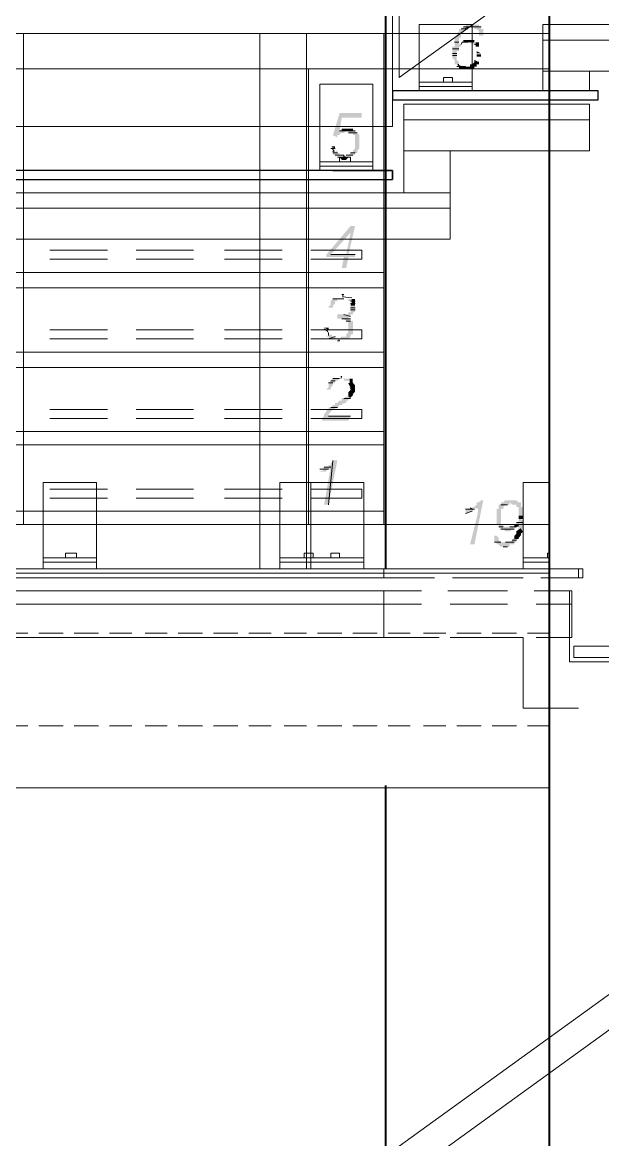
# Model space of a CAD drawing. Header units: millimetres. Extents: x 182 to 575, y -105 to 95.
# Drawn here: x 276.544 to 277.794, y 79.068 to 81.473 of the extents above; entities that cross this region are included whole.
import ezdxf

# ---------------------------------------------------------------- set-up
doc = ezdxf.new("R2010")
doc.units = ezdxf.units.MM
doc.header["$MEASUREMENT"] = 0
doc.layers.add('PDF_Geometry', color=7, linetype='Continuous')
doc.layers.add('PDF_Solid Fills', color=7, linetype='Continuous')

msp = doc.modelspace()

# ---------------------------------------------------------------- hatches: boundary and pattern name
at = {"layer": 'PDF_Solid Fills', "transparency": 33554559}
h = msp.add_hatch(color=256, dxfattribs=at)
h.paths.add_polyline_path([(277.5104, 81.4285), (277.5135, 81.4253), (277.5231, 81.4253), (277.5231, 81.4301), (277.504, 81.4301)])
h.paths.add_polyline_path([(277.4993, 81.4634), (277.4945, 81.4634), (277.4897, 81.4586), (277.5088, 81.4634), (277.5183, 81.4634), (277.5183, 81.4586), (277.5231, 81.4586), (277.5278, 81.4539), (277.5278, 81.4443), (277.5373, 81.4443), (277.5373, 81.4586), (277.5326, 81.4586), (277.5326, 81.4634), (277.5278, 81.4634), (277.5278, 81.4681), (277.4993, 81.4681)])
h.paths.add_polyline_path([(277.485, 81.4205), (277.4897, 81.4205), (277.4897, 81.4253), (277.485, 81.4253), (277.485, 81.4396), (277.4897, 81.4396), (277.4897, 81.4491), (277.4945, 81.4491), (277.4945, 81.4539), (277.4993, 81.4586), (277.4897, 81.4586), (277.485, 81.4586), (277.485, 81.4539), (277.4802, 81.4491), (277.4802, 81.4396), (277.4754, 81.4396), (277.4754, 81.4205), (277.4707, 81.4205), (277.4707, 81.3967), (277.4754, 81.392), (277.4754, 81.3824), (277.485, 81.3824), (277.485, 81.3872), (277.4802, 81.392), (277.4802, 81.411), (277.485, 81.411)])
for points in [[(277.5231, 81.4062), (277.5326, 81.4062), (277.5231, 81.411)], [(277.5088, 81.3824), (277.5088, 81.3777), (277.5231, 81.3777), (277.5231, 81.3824), (277.5278, 81.3824), (277.5278, 81.3872), (277.5183, 81.392), (277.5183, 81.3872), (277.5135, 81.3824)], [(277.2326, 81.1777), (277.2421, 81.1777), (277.2469, 81.1824), (277.2278, 81.1824)], [(277.1897, 80.6205), (277.1897, 80.6158), (277.2469, 80.6158), (277.2516, 80.6253), (277.204, 80.6253), (277.204, 80.6301), (277.2088, 80.6348), (277.2135, 80.6396), (277.2183, 80.6396), (277.2183, 80.6443), (277.2231, 80.6443), (277.2278, 80.6491), (277.2326, 80.6491), (277.2373, 80.6539), (277.2421, 80.6539), (277.2421, 80.6586), (277.2469, 80.6586), (277.2469, 80.6634), (277.2516, 80.6634), (277.2516, 80.6681), (277.2421, 80.6681), (277.2373, 80.6634), (277.2326, 80.6634), (277.2326, 80.6586), (277.2278, 80.6586), (277.2231, 80.6539), (277.2183, 80.6539), (277.2183, 80.6491), (277.2135, 80.6491), (277.2088, 80.6443), (277.204, 80.6443), (277.204, 80.6396), (277.1993, 80.6396), (277.1993, 80.6348), (277.1945, 80.6301), (277.1945, 80.6253)], [(277.5754, 80.3443), (277.5945, 80.3443), (277.5945, 80.3491), (277.604, 80.3491), (277.604, 80.3539), (277.6088, 80.3539), (277.6088, 80.3586), (277.6135, 80.3586), (277.604, 80.3634), (277.5993, 80.3586), (277.5945, 80.3539), (277.5754, 80.3539), (277.5707, 80.3586), (277.5707, 80.3634), (277.5659, 80.3681), (277.5612, 80.3681), (277.5612, 80.3539), (277.5659, 80.3539), (277.5659, 80.3491), (277.5707, 80.3491)]]:
    msp.add_hatch(color=256, dxfattribs=at).paths.add_polyline_path(points)
h = msp.add_hatch(color=256, dxfattribs=at)
h.paths.add_polyline_path([(277.2135, 81.2301), (277.2231, 81.2253), (277.2231, 81.2301), (277.2278, 81.2301), (277.2278, 81.2336), (277.2326, 81.2348), (277.2373, 81.2348), (277.2421, 81.2396), (277.2278, 81.2396), (277.2326, 81.2681), (277.2754, 81.2681), (277.2754, 81.2777), (277.2278, 81.2777)])
h.paths.add_polyline_path([(277.2469, 81.2386), (277.2469, 81.2348), (277.2564, 81.2348), (277.2564, 81.2301), (277.2612, 81.2301), (277.2612, 81.2015), (277.2564, 81.1967), (277.2564, 81.192), (277.2516, 81.192), (277.2469, 81.1872), (277.2612, 81.1872), (277.2612, 81.192), (277.2659, 81.192), (277.2659, 81.1967), (277.2707, 81.2015), (277.2707, 81.2301), (277.2659, 81.2348), (277.2612, 81.2396), (277.2421, 81.2396)])
h.paths.add_polyline_path([(277.2278, 81.1872), (277.2278, 81.192), (277.2231, 81.192), (277.2231, 81.1967), (277.2135, 81.192), (277.2135, 81.1872)])
h = msp.add_hatch(color=256, dxfattribs=at)
h.paths.add_polyline_path([(277.2516, 81.0205), (277.2421, 80.9729), (277.2088, 80.9729)])
h.paths.add_polyline_path([(277.2612, 81.0348), (277.2516, 81.0348), (277.1993, 80.9729), (277.1993, 80.9681), (277.2373, 80.9681), (277.2326, 80.9443), (277.2421, 80.9443), (277.2469, 80.9681), (277.2612, 80.9681), (277.2612, 80.9729), (277.2469, 80.9729)], flags=0)
h = msp.add_hatch(color=256, dxfattribs=at)
h.paths.add_polyline_path([(277.2564, 80.8777), (277.2469, 80.8777), (277.2469, 80.8729), (277.2612, 80.8729)])
h.paths.add_polyline_path([(277.204, 80.8586), (277.2135, 80.8586), (277.2135, 80.8634), (277.2183, 80.8681), (277.2183, 80.8729), (277.2231, 80.8729), (277.2231, 80.8777), (277.2135, 80.8777), (277.2088, 80.8729), (277.2088, 80.8634), (277.204, 80.8634)])
h = msp.add_hatch(color=256, dxfattribs=at)
h.paths.add_polyline_path([(277.2231, 80.8348), (277.2373, 80.8348), (277.2421, 80.8301), (277.2469, 80.8301), (277.2469, 80.8062), (277.2421, 80.8015), (277.2421, 80.7967), (277.2326, 80.7967), (277.2278, 80.792), (277.2469, 80.792), (277.2516, 80.7967), (277.2516, 80.8015), (277.2564, 80.8015), (277.2564, 80.8301), (277.2516, 80.8301), (277.2516, 80.8348), (277.2469, 80.8348), (277.2469, 80.8388), (277.2516, 80.8396), (277.2516, 80.8443), (277.2564, 80.8443), (277.2564, 80.8491), (277.2612, 80.8491), (277.2612, 80.8634), (277.2516, 80.8634), (277.2516, 80.8491), (277.2469, 80.8491), (277.2469, 80.8443), (277.2231, 80.8443)])
h.paths.add_polyline_path([(277.2231, 80.792), (277.2183, 80.7967), (277.2135, 80.7967), (277.2088, 80.8015), (277.1993, 80.7967), (277.204, 80.7967), (277.204, 80.792)])
h = msp.add_hatch(color=256, dxfattribs=at)
h.paths.add_polyline_path([(277.2278, 80.7062), (277.2135, 80.7062), (277.2088, 80.7015), (277.204, 80.6967), (277.204, 80.6872), (277.1993, 80.6824), (277.2088, 80.6824), (277.2088, 80.6872), (277.2135, 80.692), (277.2135, 80.6967), (277.2183, 80.6967), (277.2183, 80.7015), (277.2231, 80.7015)])
h.paths.add_polyline_path([(277.2373, 80.7051), (277.2373, 80.7015), (277.2516, 80.7015), (277.2516, 80.7062), (277.2326, 80.7062)])
h = msp.add_hatch(color=256, dxfattribs=at)
h.paths.add_polyline_path([(277.2079, 80.511), (277.1945, 80.4348), (277.204, 80.4348), (277.2231, 80.5301), (277.2135, 80.5301), (277.2131, 80.5253), (277.2088, 80.5253), (277.2088, 80.5205), (277.204, 80.5205), (277.204, 80.5158), (277.1945, 80.5158), (277.1897, 80.511), (277.1993, 80.511)])
h.paths.add_polyline_path([(277.185, 80.5062), (277.1993, 80.5062), (277.1993, 80.511)])
h = msp.add_hatch(color=256, dxfattribs=at)
h.paths.add_polyline_path([(277.4993, 80.4158), (277.504, 80.4158), (277.504, 80.4174), (277.5135, 80.4205), (277.5183, 80.4253), (277.4993, 80.4253)])
h.paths.add_polyline_path([(277.5231, 80.4396), (277.5231, 80.4348), (277.5183, 80.4301), (277.5088, 80.4301), (277.5264, 80.4257), (277.5252, 80.4149), (277.5088, 80.3491), (277.5183, 80.3491), (277.5373, 80.4443), (277.5326, 80.4443), (277.5278, 80.4396)])
h = msp.add_hatch(color=256, dxfattribs=at)
h.paths.add_polyline_path([(277.5754, 80.3824), (277.5802, 80.3824), (277.585, 80.3777), (277.5945, 80.3777), (277.5993, 80.3824), (277.604, 80.3824), (277.6088, 80.3872), (277.5802, 80.3872), (277.5802, 80.392), (277.5754, 80.392), (277.5754, 80.4253), (277.5802, 80.4253), (277.5802, 80.4301), (277.585, 80.4348), (277.5945, 80.4348), (277.5945, 80.4396), (277.5993, 80.4348), (277.6088, 80.4348), (277.6088, 80.4301), (277.6135, 80.4301), (277.6135, 80.411), (277.6231, 80.411), (277.6231, 80.4301), (277.6183, 80.4301), (277.6183, 80.4396), (277.6135, 80.4396), (277.6088, 80.4443), (277.585, 80.4443), (277.5802, 80.4396), (277.5754, 80.4396), (277.5754, 80.4348), (277.5707, 80.4348), (277.5707, 80.4253), (277.5659, 80.4253), (277.5659, 80.392), (277.5707, 80.392), (277.5707, 80.3872)])
h.paths.add_polyline_path([(277.6135, 80.392), (277.6135, 80.3824), (277.6088, 80.3777), (277.6231, 80.3824), (277.6231, 80.4015), (277.6135, 80.4062), (277.6135, 80.3967), (277.6088, 80.3967), (277.6088, 80.392)])
h = msp.add_hatch(color=256, dxfattribs=at)
h.paths.add_polyline_path([(277.5612, 80.3681), (277.5659, 80.3681), (277.5612, 80.3681)], flags=0)
h.paths.add_polyline_path([(277.5659, 80.3681), (277.5612, 80.3681), (277.5659, 80.3681)], flags=0)
h.paths.add_polyline_path([(277.5612, 80.3634), (277.5707, 80.3634), (277.5612, 80.3634)], flags=0)
h.paths.add_polyline_path([(277.5707, 80.3634), (277.5612, 80.3634), (277.5707, 80.3634)], flags=0)
h.paths.add_polyline_path([(277.5612, 80.3586), (277.5707, 80.3586), (277.5612, 80.3586)], flags=0)
h.paths.add_polyline_path([(277.5707, 80.3586), (277.5612, 80.3586), (277.5707, 80.3586)], flags=0)
h.paths.add_polyline_path([(277.5707, 80.3586), (277.5612, 80.3539), (277.5707, 80.3586)], flags=0)

# ---------------------------------------------------------------- linework, layer by layer
at = {"layer": 'PDF_Geometry', "lineweight": 40}
for points in [[(277.6802, 66.6586), (277.6802, 83.5396), (277.9326, 83.5396), (277.9326, 66.6586)], [(277.3278, 80.2967), (277.3278, 83.0777)], [(277.3278, 77.0491), (277.3278, 79.8301)]]:
    msp.add_lwpolyline(points, dxfattribs=at)
at = {"layer": 'PDF_Geometry', "lineweight": 13}
for points in [[(277.3564, 82.2301), (277.3564, 82.3062), (278.5421, 83.1586), (278.5421, 83.0824), (277.3564, 82.2301), (277.3564, 81.3539), (278.5421, 82.2062), (278.5421, 83.0824)], [(275.9945, 82.2301), (277.3421, 82.2301), (277.3421, 81.2491), (275.9945, 81.2491)], [(277.3231, 81.4491), (277.3231, 81.3729), (275.9754, 81.3729), (275.9754, 81.4491)], [(277.4993, 81.3777), (277.4802, 81.3777), (277.4993, 81.3777)], [(275.9754, 81.3729), (277.3231, 81.3729), (277.3231, 80.392), (275.9754, 80.392)], [(276.5469, 81.3729), (277.6802, 81.3729), (277.6802, 80.392), (276.5469, 80.392)], [(277.4516, 81.3539), (277.4707, 81.3539), (277.4707, 81.3443), (277.4516, 81.3443)], [(276.5469, 81.292), (276.5469, 81.2824)], [(277.2373, 81.1872), (277.2183, 81.1872), (277.2373, 81.1872)], [(277.2326, 81.1872), (277.2183, 81.1872), (277.2326, 81.1872)], [(277.2421, 81.1872), (277.2564, 81.1872), (277.2421, 81.1872)], [(277.2516, 81.1824), (277.2278, 81.1824), (277.2278, 81.1729), (277.2516, 81.1729)], [(277.2135, 80.8777), (277.2326, 80.8777), (277.2135, 80.8777)], [(277.2373, 80.8443), (277.2516, 80.8396), (277.2373, 80.8443)], [(277.2183, 80.7967), (277.204, 80.792), (277.2183, 80.7967)], [(277.2135, 80.5301), (277.204, 80.4348), (277.2135, 80.5301)], [(277.6088, 80.392), (277.6231, 80.392), (277.6088, 80.392)], [(277.5945, 80.3872), (277.6088, 80.3872), (277.5945, 80.3872)], [(277.585, 80.3539), (277.604, 80.3539), (277.585, 80.3539)], [(276.6373, 80.3301), (276.6612, 80.3301), (276.6612, 80.3205), (276.6373, 80.3205)], [(277.2278, 80.3301), (277.2088, 80.3301), (277.2088, 80.3205), (277.2278, 80.3205)], [(277.4659, 80.2491), (277.5897, 80.2491)], [(277.3564, 78.9777), (277.3564, 79.0539), (278.5421, 79.911), (278.5421, 79.8348), (277.3564, 78.9777), (277.3564, 78.1062), (278.5421, 78.9539), (278.5421, 79.8348)]]:
    msp.add_lwpolyline(points, close=True, dxfattribs=at)
for points in [[(277.5135, 81.3253), (277.5135, 81.4681), (277.3993, 81.4681), (277.3993, 81.3253)], [(277.4897, 81.4586), (277.504, 81.4586), (277.4897, 81.4586)], [(277.5064, 81.4634), (277.4969, 81.4586), (277.4921, 81.4586)], [(277.4945, 81.4634), (277.5326, 81.4634), (277.4945, 81.4634)], [(277.5326, 81.4634), (277.4945, 81.4634), (277.5326, 81.4634)], [(277.5159, 81.4681), (277.5135, 81.4681), (277.5135, 81.4681), (277.5135, 81.4681)], [(277.5326, 81.4634), (277.5135, 81.4634), (277.5326, 81.4634)], [(277.5135, 81.4634), (277.5326, 81.4634), (277.5135, 81.4634)], [(277.485, 81.4301), (277.4754, 81.4301), (277.485, 81.4301)], [(277.4754, 81.4301), (277.485, 81.4301), (277.4754, 81.4301)], [(277.4897, 81.4253), (277.4921, 81.4301), (277.504, 81.4301)], [(277.5278, 81.4253), (277.5183, 81.4253), (277.5278, 81.4253)], [(277.4707, 81.4158), (277.485, 81.4158), (277.4707, 81.4158)], [(277.485, 81.4158), (277.4707, 81.4158), (277.485, 81.4158)], [(277.4707, 81.4062), (277.4802, 81.4062), (277.4707, 81.4062)], [(277.4802, 81.4015), (277.4707, 81.4015), (277.4802, 81.4015)], [(277.4921, 81.3777), (277.485, 81.3801), (277.4826, 81.3824), (277.485, 81.3824)], [(277.5183, 81.3872), (277.5278, 81.3872), (277.5183, 81.3872)], [(277.185, 81.1539), (277.185, 81.3396), (277.2992, 81.3396), (277.2992, 81.1539)], [(277.5135, 81.3443), (277.3993, 81.3443)], [(277.5135, 81.3348), (277.3993, 81.3348)], [(277.2278, 81.2396), (277.2612, 81.2396), (277.2278, 81.2396)], [(277.2659, 81.2348), (277.2469, 81.2348), (277.2659, 81.2348)], [(277.2659, 81.2348), (277.2564, 81.2348), (277.2659, 81.2348)], [(277.2088, 81.2015), (277.2183, 81.2015), (277.2088, 81.2015)], [(277.2183, 81.2015), (277.2088, 81.2015), (277.2183, 81.2015)], [(277.2135, 81.2039), (277.2135, 81.1991), (277.2159, 81.1967), (277.2135, 81.1943)], [(277.2231, 81.192), (277.2135, 81.192), (277.2231, 81.192)], [(277.2135, 81.192), (277.2231, 81.192), (277.2135, 81.192)], [(277.2373, 81.1872), (277.2373, 81.1848), (277.2397, 81.1824), (277.2397, 81.1824)], [(277.2516, 81.192), (277.2612, 81.192), (277.2516, 81.192)], [(277.2612, 81.192), (277.2516, 81.192), (277.2612, 81.192)], [(277.185, 81.1729), (277.2992, 81.1729)], [(277.185, 81.1634), (277.2992, 81.1634)], [(277.2231, 81.1824), (277.2516, 81.1824), (277.2231, 81.1824)], [(277.2516, 81.1824), (277.2231, 81.1824), (277.2516, 81.1824)], [(277.2326, 81.1777), (277.2421, 81.1777), (277.2326, 81.1777)], [(277.2421, 81.1777), (277.2326, 81.1777), (277.2421, 81.1777)], [(276.7278, 80.9824), (276.604, 80.9824)], [(276.9135, 80.9824), (276.7897, 80.9824)], [(277.104, 80.9824), (276.9802, 80.9824)], [(277.1659, 80.9634), (277.2754, 80.9634), (277.2754, 80.9824), (277.1659, 80.9824)], [(277.2612, 80.9729), (277.2088, 80.9729), (277.2612, 80.9729)], [(276.604, 80.9634), (276.7278, 80.9634)], [(276.7897, 80.9634), (276.9135, 80.9634)], [(276.9802, 80.9634), (277.104, 80.9634)], [(277.2135, 80.8777), (277.2231, 80.8777), (277.2135, 80.8777)], [(277.2135, 80.8777), (277.2373, 80.8777), (277.2135, 80.8777)], [(277.2373, 80.8777), (277.2135, 80.8777), (277.2373, 80.8777)], [(277.2373, 80.8872), (277.2326, 80.8872), (277.2373, 80.8872)], [(277.254, 80.8801), (277.235, 80.8824), (277.235, 80.8824), (277.235, 80.8872), (277.235, 80.8872)], [(277.2612, 80.8729), (277.2516, 80.8729), (277.2612, 80.8729)], [(277.2516, 80.8681), (277.2612, 80.8681), (277.2516, 80.8681)], [(277.2612, 80.8586), (277.2516, 80.8586), (277.2612, 80.8586)], [(277.2516, 80.8539), (277.2612, 80.8539), (277.2516, 80.8539)], [(277.2278, 80.8443), (277.2278, 80.8443), (277.2278, 80.8443)], [(277.2516, 80.8348), (277.2326, 80.8348), (277.2516, 80.8348)], [(277.2326, 80.8348), (277.2516, 80.8348), (277.2326, 80.8348)], [(277.2373, 80.8348), (277.2516, 80.8348), (277.2373, 80.8348)], [(277.2421, 80.8301), (277.2516, 80.8301), (277.2421, 80.8301)], [(276.7278, 80.811), (276.604, 80.811)], [(276.9135, 80.811), (276.7897, 80.811)], [(277.104, 80.811), (276.9802, 80.811)], [(277.1659, 80.792), (277.2754, 80.792), (277.2754, 80.811), (277.1659, 80.811)], [(277.1945, 80.8134), (277.2016, 80.8086), (277.204, 80.8039), (277.204, 80.7991)], [(276.604, 80.792), (276.7278, 80.792)], [(276.7897, 80.792), (276.9135, 80.792)], [(276.9802, 80.792), (277.104, 80.792)], [(277.2254, 80.7872), (277.2231, 80.7872), (277.2278, 80.7872), (277.2278, 80.7872), (277.2254, 80.792), (277.2469, 80.792)], [(277.2278, 80.792), (277.2278, 80.792), (277.2278, 80.792)], [(277.2469, 80.792), (277.2278, 80.792), (277.2469, 80.792)], [(277.2278, 80.792), (277.2469, 80.792), (277.2278, 80.792)], [(277.2278, 80.7062), (277.2135, 80.7062), (277.2278, 80.7062)], [(277.2302, 80.711), (277.2326, 80.711), (277.2326, 80.711), (277.2326, 80.711), (277.2302, 80.7062)], [(277.204, 80.6967), (277.2135, 80.6967), (277.204, 80.6967)], [(277.2135, 80.6967), (277.204, 80.6967), (277.2135, 80.6967)], [(277.2088, 80.7015), (277.2183, 80.7015), (277.2088, 80.7015)], [(277.2373, 80.6634), (277.2516, 80.6634), (277.2373, 80.6634)], [(276.7278, 80.6396), (276.604, 80.6396)], [(276.9135, 80.6396), (276.7897, 80.6396)], [(277.104, 80.6396), (276.9802, 80.6396)], [(277.1659, 80.6205), (277.2754, 80.6205), (277.2754, 80.6396), (277.1659, 80.6396)], [(277.204, 80.6396), (277.2135, 80.6396), (277.204, 80.6396)], [(277.2135, 80.6396), (277.204, 80.6396), (277.2135, 80.6396)], [(277.2088, 80.6443), (277.2231, 80.6443), (277.2088, 80.6443)], [(277.2231, 80.6443), (277.2088, 80.6443), (277.2231, 80.6443)], [(276.604, 80.6205), (276.7278, 80.6205)], [(276.7897, 80.6205), (276.9135, 80.6205)], [(276.9802, 80.6205), (277.104, 80.6205)], [(277.2516, 80.6253), (277.204, 80.6253), (277.2516, 80.6253)], [(277.1945, 80.5158), (277.2088, 80.5158), (277.1945, 80.5158)], [(276.5469, 80.5062), (276.5469, 80.492)], [(277.204, 80.511), (277.185, 80.511), (277.204, 80.511)], [(277.2016, 80.511), (277.1945, 80.511), (277.1897, 80.511)], [(276.704, 80.2967), (276.704, 80.4824), (276.5897, 80.4824), (276.5897, 80.2967)], [(276.7278, 80.4681), (276.604, 80.4681)], [(276.9135, 80.4681), (276.7897, 80.4681)], [(277.104, 80.4681), (276.9802, 80.4681)], [(277.1659, 80.2967), (277.1659, 80.4824), (277.2802, 80.4824), (277.2802, 80.2967)], [(277.1659, 80.4491), (277.2754, 80.4491), (277.2754, 80.4681), (277.1659, 80.4681)], [(277.6802, 80.4824), (277.6231, 80.4824), (277.6231, 80.2967), (277.4993, 80.2967)], [(276.604, 80.4491), (276.7278, 80.4491)], [(276.7897, 80.4491), (276.9135, 80.4491)], [(276.9802, 80.4491), (277.104, 80.4491)], [(277.5183, 80.4253), (277.4993, 80.4253), (277.5183, 80.4253)], [(277.5135, 80.4205), (277.4993, 80.4158), (277.5135, 80.4205)], [(277.5088, 80.4277), (277.5159, 80.4253), (277.5112, 80.4253)], [(277.5897, 80.4348), (277.5754, 80.4348), (277.5897, 80.4348)], [(277.5754, 80.4348), (277.5897, 80.4348), (277.5754, 80.4348)], [(277.5802, 80.392), (277.5707, 80.392), (277.5802, 80.392)], [(277.6231, 80.3967), (277.6088, 80.3967), (277.6231, 80.3967)], [(277.6088, 80.3967), (277.6231, 80.3967), (277.6088, 80.3967)], [(277.5707, 80.3872), (277.5802, 80.3872), (277.5707, 80.3872)], [(277.5754, 80.3824), (277.604, 80.3824), (277.5754, 80.3824)], [(277.604, 80.3824), (277.5754, 80.3824), (277.604, 80.3824)], [(277.5802, 80.3824), (277.5993, 80.3824), (277.5802, 80.3824)], [(277.5993, 80.3824), (277.5802, 80.3824), (277.5993, 80.3824)], [(277.5754, 80.3539), (277.5612, 80.3539), (277.5754, 80.3539)], [(277.5802, 80.3443), (277.5897, 80.3443), (277.5802, 80.3443)], [(277.5897, 80.3443), (277.5802, 80.3443), (277.5897, 80.3443)], [(277.5993, 80.3586), (277.6088, 80.3586), (277.5993, 80.3586)], [(276.704, 80.3205), (276.5897, 80.3205)], [(277.1659, 80.3205), (277.2802, 80.3205)], [(277.6802, 80.3301), (277.6754, 80.3301), (277.6754, 80.3205), (277.6802, 80.3205), (277.6231, 80.3205)], [(277.6802, 80.2967), (272.985, 80.2967)], [(276.685, 80.2967), (276.5612, 80.2967)], [(276.704, 80.311), (276.5897, 80.311)], [(276.8707, 80.2967), (276.7469, 80.2967)], [(277.0612, 80.2967), (276.9326, 80.2967)], [(277.2469, 80.2967), (277.1231, 80.2967)], [(277.1659, 80.311), (277.2802, 80.311)], [(277.4326, 80.2967), (277.3088, 80.2967)], [(277.4088, 80.2777), (277.3231, 80.2777), (277.3231, 80.2967), (277.4088, 80.2967)], [(277.4707, 80.2967), (277.5945, 80.2967)], [(277.6802, 80.311), (277.6231, 80.311)], [(277.6612, 80.2967), (277.7421, 80.2967), (277.7421, 80.2777), (277.6612, 80.2777)], [(277.685, 80.2777), (277.7516, 80.2777), (277.7516, 80.2967), (277.685, 80.2967)], [(276.5612, 80.2777), (276.685, 80.2777)], [(276.7469, 80.2777), (276.8707, 80.2777)], [(276.9326, 80.2777), (277.0612, 80.2777)], [(277.1231, 80.2777), (277.2469, 80.2777)], [(277.3088, 80.2777), (277.4326, 80.2777)], [(277.5945, 80.2777), (277.4707, 80.2777)], [(277.4993, 80.2777), (277.6231, 80.2777)], [(277.4421, 80.1491), (277.3231, 80.1491), (277.3231, 80.2491), (277.3993, 80.2491)], [(277.404, 80.2205), (277.3231, 80.2205), (277.3231, 80.2491), (277.404, 80.2491), (277.3231, 80.2491), (277.3231, 80.1491), (277.404, 80.1491)], [(277.4612, 80.2491), (277.585, 80.2491)], [(277.6469, 80.2491), (277.7231, 80.2491), (277.7231, 80.1491), (277.7231, 80.2205)], [(277.6516, 80.1491), (277.7278, 80.1491), (277.7278, 80.2491), (277.6516, 80.2491), (277.7278, 80.2491), (277.7278, 80.2205), (277.6516, 80.2205)], [(277.8421, 80.0967), (277.7231, 80.0967), (277.7231, 80.2491)], [(277.7421, 80.2491), (277.7421, 80.2491)], [(277.3231, 80.2205), (277.3231, 80.1491)], [(277.4659, 80.2205), (277.5897, 80.2205)], [(276.5564, 80.1586), (276.5088, 80.1586)], [(276.6326, 80.1586), (276.5802, 80.1586)], [(276.7088, 80.1586), (276.6564, 80.1586)], [(276.7802, 80.1586), (276.7326, 80.1586)], [(276.8564, 80.1586), (276.8088, 80.1586)], [(276.9326, 80.1586), (276.8802, 80.1586)], [(277.0088, 80.1586), (276.9564, 80.1586)], [(277.0802, 80.1586), (277.0326, 80.1586)], [(277.1564, 80.1586), (277.1088, 80.1586)], [(277.2326, 80.1586), (277.1802, 80.1586)], [(277.3088, 80.1586), (277.2564, 80.1586)], [(277.3802, 80.1586), (277.3326, 80.1586)], [(277.4564, 80.1586), (277.4088, 80.1586)], [(277.5326, 80.1586), (277.4802, 80.1586)], [(277.6088, 80.1586), (277.5564, 80.1586)], [(277.6802, 80.1586), (277.6326, 80.1586)], [(277.4659, 80.1491), (277.5897, 80.1491)], [(277.504, 80.1491), (277.6231, 80.1491), (277.6231, 79.9967), (277.7421, 79.9967)], [(277.8564, 80.1062), (277.7326, 80.1062), (277.7326, 80.1301), (277.8564, 80.1301)], [(276.5564, 79.9586), (276.5088, 79.9586)], [(276.6326, 79.9586), (276.5802, 79.9586)], [(276.7088, 79.9586), (276.6564, 79.9586)], [(276.7802, 79.9586), (276.7326, 79.9586)], [(276.8564, 79.9586), (276.8088, 79.9586)], [(276.9326, 79.9586), (276.8802, 79.9586)], [(277.0088, 79.9586), (276.9564, 79.9586)], [(277.0802, 79.9586), (277.0326, 79.9586)], [(277.1564, 79.9586), (277.1088, 79.9586)], [(277.2326, 79.9586), (277.1802, 79.9586)], [(277.3088, 79.9586), (277.2564, 79.9586)], [(277.3802, 79.9586), (277.3326, 79.9586)], [(277.4564, 79.9586), (277.4088, 79.9586)], [(277.5326, 79.9586), (277.4802, 79.9586)], [(277.6088, 79.9586), (277.5564, 79.9586)], [(277.6802, 79.9586), (277.6326, 79.9586)]]:
    msp.add_lwpolyline(points, dxfattribs=at)
at = {"layer": 'PDF_Geometry', "lineweight": 20}
for points in [[(278.0659, 81.4681), (277.6659, 81.4681), (277.6659, 81.4348), (278.0659, 81.4348)], [(277.6659, 81.4681), (278.0659, 81.4681), (278.0659, 81.3681), (277.6659, 81.3681)], [(278.0659, 81.4681), (277.6659, 81.4681), (277.6659, 81.4348), (278.0659, 81.4348)], [(277.7659, 81.2967), (277.3659, 81.2967), (277.3659, 81.2634), (277.7659, 81.2634)], [(277.3659, 81.2967), (277.7659, 81.2967), (277.7659, 81.1967), (277.3659, 81.1967)], [(277.7659, 81.2967), (277.3659, 81.2967), (277.3659, 81.2634), (277.7659, 81.2634)], [(275.8421, 81.1062), (277.4659, 81.1062), (277.4659, 81.0729), (275.8421, 81.0729)], [(277.4659, 81.0729), (277.4659, 81.0062), (276.2421, 81.0062), (275.8421, 81.0729)], [(275.8231, 80.2777), (277.3231, 80.2777), (277.3231, 80.2967), (275.8231, 80.2967)], [(275.8421, 80.2205), (275.8421, 80.2491), (277.3231, 80.2491), (277.3231, 80.2205)], [(277.3231, 80.2205), (277.3231, 80.1491), (276.2421, 80.1491), (275.8421, 80.2205)]]:
    msp.add_lwpolyline(points, close=True, dxfattribs=at)
for points in [[(277.6802, 81.4491), (276.5469, 81.4491), (276.5469, 81.3729), (277.6802, 81.3729)], [(277.6802, 80.2872), (272.985, 80.2872)], [(277.6802, 79.8253), (272.985, 79.8253)]]:
    msp.add_lwpolyline(points, dxfattribs=at)
at = {"layer": 'PDF_Geometry', "lineweight": 0}
for points in [[(277.0564, 81.3729), (277.0564, 81.4491)], [(276.2421, 81.0062), (275.8421, 81.0729), (275.8421, 81.1062), (277.2231, 81.1062)], [(276.2421, 80.811), (276.2421, 80.8348), (275.8421, 80.9015), (275.8421, 80.9348), (277.2231, 80.9348)], [(276.2421, 80.6396), (276.2421, 80.6634), (275.8421, 80.7301), (275.8421, 80.7634), (277.2231, 80.7634)], [(276.2421, 80.4681), (276.2421, 80.492), (275.8421, 80.5634), (275.8421, 80.592), (277.2231, 80.592)], [(277.2135, 80.4824), (277.0993, 80.4824), (277.0993, 80.2967)], [(276.2421, 80.2967), (276.2421, 80.3205), (275.8421, 80.392), (275.8421, 80.4205), (277.2231, 80.4205)], [(277.2135, 80.3205), (277.0993, 80.3205)], [(277.2135, 80.311), (277.0993, 80.311)]]:
    msp.add_lwpolyline(points, dxfattribs=at)
for points in [[(277.0564, 81.4491), (277.1564, 81.4491), (277.1564, 80.2967), (277.0564, 80.2967)], [(277.1612, 81.3729), (277.3231, 81.3729), (277.3231, 80.392), (277.1612, 80.392)], [(277.6659, 81.3681), (277.7659, 81.3681), (277.7659, 81.3253), (277.6659, 81.3253)], [(277.3659, 81.1967), (277.4659, 81.1967), (277.4659, 81.1062), (277.3659, 81.1062)], [(275.8421, 80.9348), (277.3231, 80.9348), (277.3231, 80.9015), (275.8421, 80.9015)], [(275.8421, 80.7634), (277.3231, 80.7634), (277.3231, 80.7301), (275.8421, 80.7301)], [(275.8421, 80.592), (277.3231, 80.592), (277.3231, 80.5634), (275.8421, 80.5634)], [(275.8421, 80.4205), (277.3231, 80.4205), (277.3231, 80.392), (275.8421, 80.392)], [(277.1516, 80.3301), (277.1707, 80.3301), (277.1707, 80.3205), (277.1516, 80.3205)], [(275.8421, 80.2205), (275.8421, 80.2491), (277.3231, 80.2491), (277.3231, 80.2205)], [(277.3231, 80.2205), (277.3231, 80.1491), (276.2421, 80.1491), (275.8421, 80.2205)]]:
    msp.add_lwpolyline(points, close=True, dxfattribs=at)
at = {"layer": 'PDF_Geometry', "lineweight": 13}
for points in [[(277.5016, 81.4348, 0, 0, 0), (277.5064, 81.4348, 0, 0, 0), (277.5064, 81.4348, 0.0238, 0.0238, 0), (277.5064, 81.4301, 0, 0, 0)], [(277.5207, 81.4253, 0.00952, 0.00952, 0), (277.5231, 81.4253, 0.00952, 0.00952, 0), (277.5231, 81.4205, 0, 0, 0), (277.5254, 81.4205, 0, 0, 0), (277.5278, 81.4181, 0, 0, 0), (277.5278, 81.4134, 0, 0, 0), (277.5278, 81.4086, 0, 0, 0)], [(277.5278, 81.4062, 0, 0, 0), (277.5278, 81.4039, 0.00952, 0.00952, 0), (277.5278, 81.3991, 0, 0, 0), (277.5278, 81.3943, 0, 0, 0), (277.5254, 81.392, 0, 0, 0), (277.5278, 81.3896, 0, 0, 0)], [(277.5088, 81.3777, 0, 0, 0), (277.5016, 81.3777, 0.0333, 0.0333, 0), (277.5016, 81.3729, 0, 0, 0), (277.5016, 81.3729, 0, 0, 0), (277.5016, 81.3705, 0, 0, 0), (277.5016, 81.3681, 0, 0, 0)], [(277.2493, 81.2443, 0, 0, 0), (277.2445, 81.2443, 0, 0, 0), (277.2445, 81.2443, 0.0238, 0.0238, 0), (277.2445, 81.2396, 0, 0, 0), (277.2445, 81.2396, 0, 0, 0)], [(277.6016, 80.3872, 0, 0, 0), (277.6088, 80.3872, 0.00952, 0.00952, 0), (277.6088, 80.392, 0, 0, 0)]]:
    msp.add_lwpolyline(points, format="xyseb", dxfattribs=at)
at = {"layer": 'PDF_Geometry', "lineweight": 25}
msp.add_lwpolyline([(277.785, 81.3253), (277.3421, 81.3253), (277.3421, 81.3062), (277.785, 81.3062)], close=True, dxfattribs=at)
msp.add_lwpolyline([(277.2135, 81.1539), (277.3421, 81.1539), (277.3421, 81.1348), (277.3421, 81.1539), (275.8231, 81.1539), (275.8231, 81.1348), (277.3421, 81.1348)], dxfattribs=at)
at = {"layer": 'PDF_Geometry', "lineweight": 13, "const_width": 0.00952}
for points in [[(277.254, 80.8729), (277.2564, 80.8729), (277.2564, 80.8681), (277.2564, 80.8634)], [(277.2493, 80.7015), (277.2516, 80.7015), (277.2516, 80.6967), (277.254, 80.692), (277.2564, 80.6896), (277.2564, 80.6848), (277.2516, 80.6824)], [(277.2564, 80.6824), (277.2564, 80.6801), (277.254, 80.6777), (277.2516, 80.6753), (277.2516, 80.6705), (277.254, 80.6681)], [(277.6183, 80.411), (277.6183, 80.4086), (277.6183, 80.4039)], [(277.6207, 80.3801), (277.6135, 80.3753), (277.6135, 80.3705), (277.6112, 80.3681), (277.6088, 80.3658), (277.6088, 80.361)]]:
    msp.add_lwpolyline(points, dxfattribs=at)
at = {"layer": 'PDF_Solid Fills', "transparency": 33554559}
for points in [[(277.504, 81.3681), (277.504, 81.3681), (277.4993, 81.3681)], [(277.504, 81.3681), (277.4993, 81.3681), (277.4993, 81.3681)], [(277.2183, 81.2015), (277.2088, 81.2062), (277.2183, 81.2062)], [(277.204, 80.811), (277.1945, 80.8158), (277.204, 80.8158)]]:
    msp.add_solid(points, dxfattribs=at)

doc.saveas('drawing.dxf')
